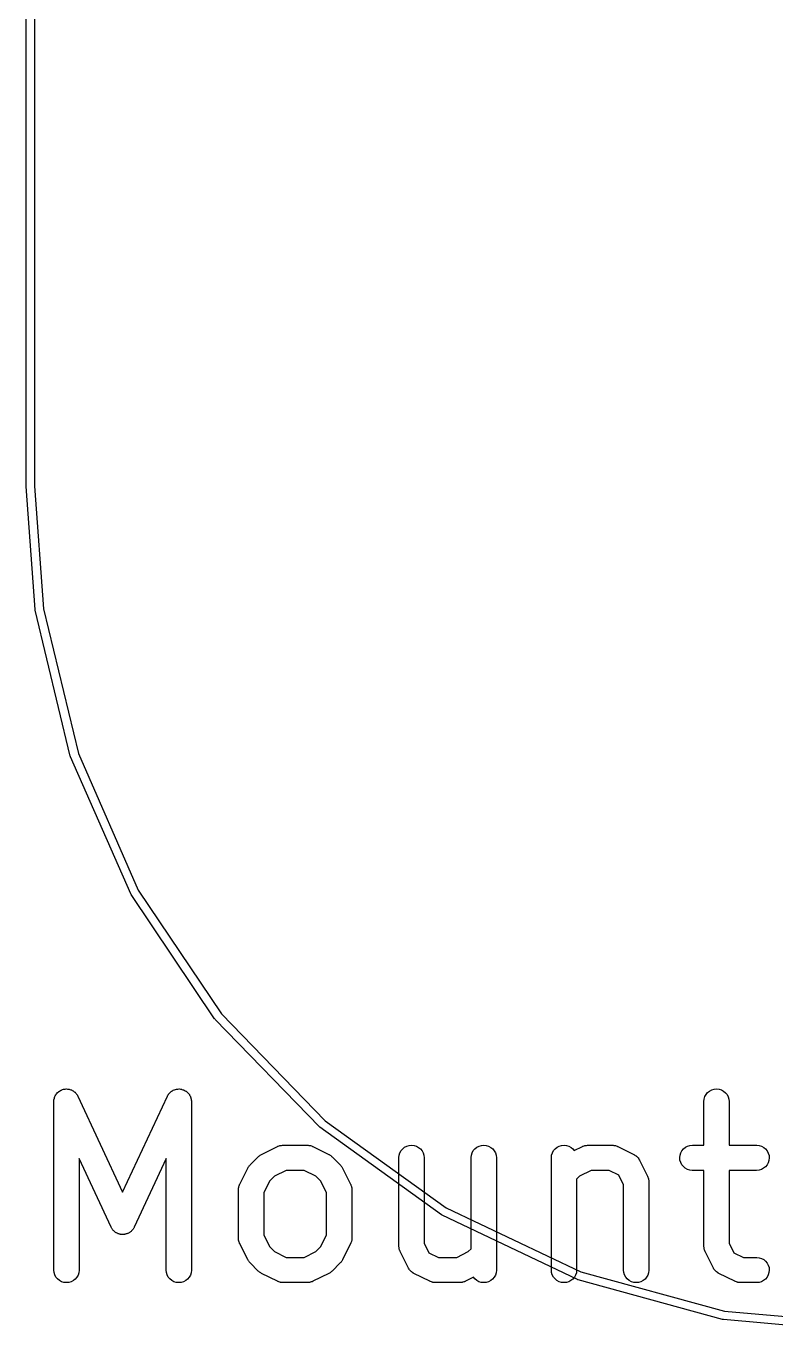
# Model space of a CAD drawing. Extents: x 39.2 to 71.6, y -130.1 to -60.
# Drawn here: x 39.98 to 44.42, y -130.03 to -122.27 of the extents above; entities that cross this region are included whole.
import ezdxf

# ---------------------------------------------------------------- set-up
doc = ezdxf.new("R2010")
doc.units = 0
doc.layers.add('BLACK', color=7, linetype='CONTINUOUS')

msp = doc.modelspace()

# ---------------------------------------------------------------- linework, layer by layer
at = {"layer": 'BLACK', "linetype": 'CONTINUOUS'}
for p, q in [((39.975, -125.001), (39.975, -64.9988)), ((40.025, -65.0011), (40.025, -124.999)), ((39.9751, -125.002), (39.975, -125.001)), ((40.0287, -125.732), (39.9751, -125.002)), ((40.025, -124.999), (40.0784, -125.727)), ((40.0784, -125.727), (40.2849, -126.587)), ((40.0288, -125.733), (40.0287, -125.732)), ((40.0293, -125.736), (40.0288, -125.733)), ((40.0288, -125.733), (40.0288, -125.733)), ((40.2368, -126.601), (40.0293, -125.736)), ((40.2371, -126.601), (40.2368, -126.601)), ((40.2373, -126.602), (40.2371, -126.601)), ((40.2383, -126.605), (40.2373, -126.602)), ((40.5956, -127.419), (40.2383, -126.605)), ((40.2849, -126.587), (40.6405, -127.397)), ((40.596, -127.42), (40.5956, -127.419)), ((40.5963, -127.42), (40.596, -127.42)), ((40.5977, -127.423), (40.5963, -127.42)), ((41.0935, -128.161), (40.5977, -127.423)), ((40.6405, -127.397), (41.1338, -128.131)), ((41.1338, -128.131), (41.7493, -128.766)), ((41.094, -128.161), (41.0935, -128.161)), ((41.0944, -128.162), (41.094, -128.161)), ((41.0963, -128.164), (41.0944, -128.162)), ((41.7149, -128.802), (41.0963, -128.164)), ((40.1618, -128.599), (40.1662, -128.595)), ((40.1662, -128.595), (40.1704, -128.592)), ((40.1704, -128.592), (40.1719, -128.591)), ((40.1719, -128.591), (40.1732, -128.59)), ((40.1732, -128.59), (40.1782, -128.587)), ((40.1782, -128.587), (40.183, -128.584)), ((40.183, -128.584), (40.1847, -128.584)), ((40.1847, -128.584), (40.1862, -128.583)), ((40.1862, -128.583), (40.1916, -128.581)), ((40.1916, -128.581), (40.1969, -128.579)), ((40.1969, -128.579), (40.1986, -128.579)), ((40.1986, -128.579), (40.2002, -128.579)), ((40.2002, -128.579), (40.2058, -128.578)), ((40.2058, -128.578), (40.2114, -128.577)), ((40.2114, -128.577), (40.2131, -128.578)), ((40.2131, -128.578), (40.2148, -128.577)), ((40.2148, -128.577), (40.2204, -128.578)), ((40.2204, -128.578), (40.226, -128.578)), ((40.226, -128.578), (40.2277, -128.579)), ((40.2277, -128.579), (40.2294, -128.579)), ((40.2294, -128.579), (40.2347, -128.581)), ((40.2347, -128.581), (40.2402, -128.582)), ((40.2402, -128.582), (40.2417, -128.583)), ((40.2417, -128.583), (40.2433, -128.583)), ((40.2433, -128.583), (40.2483, -128.586)), ((40.2483, -128.586), (40.2533, -128.588)), ((40.2533, -128.588), (40.2547, -128.589)), ((40.2547, -128.589), (40.2562, -128.59)), ((40.2562, -128.59), (40.2606, -128.594)), ((40.2606, -128.594), (40.265, -128.597)), ((40.265, -128.597), (40.2662, -128.598)), ((40.2662, -128.598), (40.2675, -128.6)), ((40.8285, -128.599), (40.8298, -128.598)), ((40.8298, -128.598), (40.831, -128.596)), ((40.831, -128.596), (40.8355, -128.593)), ((40.8355, -128.593), (40.8399, -128.59)), ((40.8399, -128.59), (40.8414, -128.589)), ((40.8414, -128.589), (40.8428, -128.588)), ((40.8428, -128.588), (40.8479, -128.585)), ((40.8479, -128.585), (40.8529, -128.583)), ((40.8529, -128.583), (40.8545, -128.582)), ((40.8545, -128.582), (40.8561, -128.582)), ((40.8561, -128.582), (40.8615, -128.58)), ((40.8615, -128.58), (40.8669, -128.579)), ((40.8669, -128.579), (40.8686, -128.579)), ((40.8686, -128.579), (40.8703, -128.578)), ((40.8703, -128.578), (40.8759, -128.578)), ((40.8759, -128.578), (40.8815, -128.577)), ((40.8815, -128.577), (40.8832, -128.578)), ((40.8832, -128.578), (40.8849, -128.577)), ((40.8849, -128.577), (40.8905, -128.578)), ((40.8905, -128.578), (40.896, -128.579)), ((40.896, -128.579), (40.8977, -128.579)), ((40.8977, -128.579), (40.8994, -128.58)), ((40.8994, -128.58), (40.9047, -128.582)), ((40.9047, -128.582), (40.91, -128.583)), ((40.91, -128.583), (40.9115, -128.584)), ((40.9115, -128.584), (40.9131, -128.585)), ((40.9131, -128.585), (40.918, -128.588)), ((40.918, -128.588), (40.9229, -128.59)), ((40.9229, -128.59), (40.9242, -128.591)), ((40.9242, -128.591), (40.9257, -128.592)), ((40.9257, -128.592), (40.9298, -128.596)), ((40.9298, -128.596), (40.9342, -128.6)), ((44.019, -128.599), (44.0304, -128.59)), ((44.0304, -128.59), (44.0433, -128.583)), ((44.0433, -128.583), (44.0574, -128.579)), ((44.0574, -128.579), (44.072, -128.577)), ((44.072, -128.577), (44.0865, -128.579)), ((44.0865, -128.579), (44.1005, -128.583)), ((44.1005, -128.583), (44.1134, -128.59)), ((44.1134, -128.59), (44.1246, -128.6)), ((40.1393, -128.651), (40.1399, -128.646)), ((40.1393, -128.652), (40.1393, -128.651)), ((40.1393, -129.652), (40.1393, -128.652)), ((40.1399, -128.646), (40.1403, -128.64)), ((40.1403, -128.64), (40.1407, -128.638)), ((40.1407, -128.638), (40.1409, -128.637)), ((40.1409, -128.637), (40.1426, -128.631)), ((40.1426, -128.631), (40.1441, -128.626)), ((40.1441, -128.626), (40.1448, -128.624)), ((40.1448, -128.624), (40.1454, -128.623)), ((40.1454, -128.623), (40.1481, -128.618)), ((40.1481, -128.618), (40.1505, -128.613)), ((40.1505, -128.613), (40.1516, -128.612)), ((40.1516, -128.612), (40.1524, -128.61)), ((40.1524, -128.61), (40.156, -128.606)), ((40.156, -128.606), (40.1594, -128.601)), ((40.1594, -128.601), (40.1607, -128.6)), ((40.1607, -128.6), (40.1618, -128.599)), ((40.2675, -128.6), (40.271, -128.604)), ((40.271, -128.604), (40.2748, -128.608)), ((40.2748, -128.608), (40.2757, -128.61)), ((40.2757, -128.61), (40.2768, -128.611)), ((40.2768, -128.611), (40.2794, -128.616)), ((40.2794, -128.616), (40.2822, -128.621)), ((40.2822, -128.621), (40.5476, -129.189)), ((40.5476, -129.189), (40.813, -128.621)), ((40.813, -128.621), (40.8134, -128.62)), ((40.8134, -128.62), (40.8164, -128.615)), ((40.8164, -128.615), (40.8191, -128.61)), ((40.8191, -128.61), (40.8202, -128.609)), ((40.8202, -128.609), (40.8211, -128.607)), ((40.8211, -128.607), (40.8249, -128.603)), ((40.8249, -128.603), (40.8285, -128.599)), ((40.9342, -128.6), (40.9353, -128.601)), ((40.9353, -128.601), (40.9365, -128.602)), ((40.9365, -128.602), (40.9399, -128.607)), ((40.9399, -128.607), (40.9434, -128.611)), ((40.9434, -128.611), (40.9442, -128.612)), ((40.9442, -128.612), (40.9453, -128.614)), ((40.9453, -128.614), (40.9477, -128.619)), ((40.9477, -128.619), (40.9503, -128.624)), ((40.9503, -128.624), (40.9508, -128.625)), ((40.9508, -128.625), (40.9515, -128.627)), ((40.9515, -128.627), (40.9529, -128.632)), ((40.9529, -128.632), (40.9545, -128.638)), ((40.9545, -128.638), (40.9547, -128.64)), ((40.9547, -128.64), (40.9551, -128.641)), ((40.9551, -128.641), (40.9554, -128.647)), ((40.9554, -128.647), (40.956, -128.652)), ((40.956, -128.652), (40.956, -129.652)), ((43.9964, -128.651), (43.9981, -128.637)), ((43.9964, -128.652), (43.9964, -128.651)), ((43.9964, -128.911), (43.9964, -128.652)), ((43.9981, -128.637), (44.0025, -128.623)), ((44.0025, -128.623), (44.0095, -128.61)), ((44.0095, -128.61), (44.019, -128.599)), ((44.1246, -128.6), (44.1339, -128.611)), ((44.1339, -128.611), (44.1408, -128.624)), ((44.1408, -128.624), (44.145, -128.638)), ((44.145, -128.638), (44.1464, -128.652)), ((44.1464, -128.652), (44.1464, -128.911)), ((41.7155, -128.803), (41.7149, -128.802)), ((41.7161, -128.803), (41.7155, -128.803)), ((41.7183, -128.805), (41.7161, -128.803)), ((42.4402, -129.324), (41.7183, -128.805)), ((41.7493, -128.766), (42.4676, -129.282)), ((41.3041, -129.028), (41.3517, -128.98)), ((41.3517, -128.98), (41.3525, -128.98)), ((41.3525, -128.98), (41.3558, -128.977)), ((41.3558, -128.977), (41.3588, -128.974)), ((41.3588, -128.974), (41.3615, -128.972)), ((41.3615, -128.972), (41.3639, -128.97)), ((41.3639, -128.97), (41.3677, -128.968)), ((41.3677, -128.968), (41.3712, -128.966)), ((41.3712, -128.966), (41.4665, -128.919)), ((41.4665, -128.919), (41.4674, -128.918)), ((41.4674, -128.918), (41.4695, -128.917)), ((41.4695, -128.917), (41.4714, -128.916)), ((41.4714, -128.916), (41.4763, -128.915)), ((41.4763, -128.915), (41.4811, -128.913)), ((41.4811, -128.913), (41.4833, -128.913)), ((41.4833, -128.913), (41.4854, -128.912)), ((41.4854, -128.912), (41.4905, -128.912)), ((41.4905, -128.912), (41.4956, -128.911)), ((41.4956, -128.911), (41.4978, -128.911)), ((41.4978, -128.911), (41.5, -128.911)), ((41.5, -128.911), (41.6429, -128.911)), ((41.6429, -128.911), (41.6439, -128.911)), ((41.6439, -128.911), (41.6461, -128.911)), ((41.6461, -128.911), (41.6483, -128.911)), ((41.6483, -128.911), (41.6534, -128.912)), ((41.6534, -128.912), (41.6584, -128.912)), ((41.6584, -128.912), (41.6605, -128.913)), ((41.6605, -128.913), (41.6627, -128.913)), ((41.6627, -128.913), (41.6675, -128.915)), ((41.6675, -128.915), (41.6724, -128.917)), ((41.6724, -128.917), (41.6743, -128.918)), ((41.6743, -128.918), (41.6764, -128.919)), ((41.6764, -128.919), (41.7716, -128.966)), ((41.7716, -128.966), (41.7726, -128.967)), ((41.7726, -128.967), (41.7761, -128.969)), ((41.7761, -128.969), (41.7798, -128.971)), ((41.7798, -128.971), (41.7822, -128.973)), ((41.7822, -128.973), (41.7848, -128.975)), ((41.7848, -128.975), (41.7879, -128.978)), ((41.7879, -128.978), (41.7911, -128.98)), ((41.7911, -128.98), (41.8387, -129.028)), ((42.1869, -128.985), (42.1885, -128.97)), ((42.1869, -128.986), (42.1869, -128.985)), ((42.1869, -129.51), (42.1869, -128.986)), ((42.1885, -128.97), (42.193, -128.956)), ((42.193, -128.956), (42.2, -128.943)), ((42.2, -128.943), (42.2094, -128.932)), ((42.2094, -128.932), (42.2208, -128.923)), ((42.2208, -128.923), (42.2338, -128.916)), ((42.2338, -128.916), (42.2478, -128.912)), ((42.2478, -128.912), (42.2624, -128.911)), ((42.2624, -128.911), (42.277, -128.912)), ((42.277, -128.912), (42.291, -128.917)), ((42.291, -128.917), (42.3038, -128.924)), ((42.3038, -128.924), (42.3151, -128.933)), ((42.3151, -128.933), (42.3244, -128.944)), ((42.3244, -128.944), (42.3312, -128.957)), ((42.3312, -128.957), (42.3355, -128.971)), ((42.3355, -128.971), (42.3369, -128.986)), ((42.3369, -128.986), (42.3369, -129.492)), ((42.6155, -128.985), (42.6171, -128.97)), ((42.6155, -128.986), (42.6155, -128.985)), ((42.6155, -129.526), (42.6155, -128.986)), ((42.6171, -128.97), (42.6215, -128.956)), ((42.6215, -128.956), (42.6286, -128.943)), ((42.6286, -128.943), (42.638, -128.932)), ((42.638, -128.932), (42.6494, -128.923)), ((42.6494, -128.923), (42.6624, -128.916)), ((42.6624, -128.916), (42.6764, -128.912)), ((42.6764, -128.912), (42.691, -128.911)), ((42.691, -128.911), (42.7056, -128.912)), ((42.7056, -128.912), (42.7195, -128.917)), ((42.7195, -128.917), (42.7324, -128.924)), ((42.7324, -128.924), (42.7437, -128.933)), ((42.7437, -128.933), (42.7529, -128.944)), ((42.7529, -128.944), (42.7598, -128.957)), ((42.7598, -128.957), (42.764, -128.971)), ((42.764, -128.971), (42.7655, -128.986)), ((42.7655, -128.986), (42.7655, -129.652)), ((43.0917, -128.985), (43.0933, -128.97)), ((43.0917, -128.986), (43.0917, -128.985)), ((43.0917, -129.652), (43.0917, -128.986)), ((43.0933, -128.97), (43.0977, -128.956)), ((43.0977, -128.956), (43.1048, -128.943)), ((43.1048, -128.943), (43.1142, -128.932)), ((43.1142, -128.932), (43.1256, -128.923)), ((43.1256, -128.923), (43.1386, -128.916)), ((43.1386, -128.916), (43.1526, -128.912)), ((43.1526, -128.912), (43.1672, -128.911)), ((43.1672, -128.911), (43.1817, -128.912)), ((43.1817, -128.912), (43.1957, -128.917)), ((43.1957, -128.917), (43.2086, -128.924)), ((43.2086, -128.924), (43.2199, -128.933)), ((43.2199, -128.933), (43.2279, -128.943)), ((43.2279, -128.943), (43.276, -128.919)), ((43.276, -128.919), (43.2769, -128.918)), ((43.2769, -128.918), (43.279, -128.917)), ((43.279, -128.917), (43.2809, -128.916)), ((43.2809, -128.916), (43.2859, -128.915)), ((43.2859, -128.915), (43.2907, -128.913)), ((43.2907, -128.913), (43.2928, -128.913)), ((43.2928, -128.913), (43.295, -128.912)), ((43.295, -128.912), (43.3001, -128.912)), ((43.3001, -128.912), (43.3051, -128.911)), ((43.3051, -128.911), (43.3073, -128.911)), ((43.3073, -128.911), (43.3095, -128.911)), ((43.3095, -128.911), (43.4524, -128.911)), ((43.4524, -128.911), (43.4534, -128.911)), ((43.4534, -128.911), (43.4556, -128.911)), ((43.4556, -128.911), (43.4578, -128.911)), ((43.4578, -128.911), (43.4629, -128.912)), ((43.4629, -128.912), (43.468, -128.912)), ((43.468, -128.912), (43.4701, -128.913)), ((43.4701, -128.913), (43.4723, -128.913)), ((43.4723, -128.913), (43.477, -128.915)), ((43.477, -128.915), (43.4819, -128.917)), ((43.4819, -128.917), (43.4839, -128.918)), ((43.4839, -128.918), (43.4859, -128.919)), ((43.4859, -128.919), (43.5812, -128.966)), ((43.5812, -128.966), (43.5821, -128.967)), ((43.5821, -128.967), (43.5835, -128.968)), ((43.5835, -128.968), (43.5849, -128.968)), ((43.5849, -128.968), (43.5896, -128.972)), ((43.5896, -128.972), (43.5944, -128.975)), ((43.5944, -128.975), (43.5955, -128.976)), ((43.5955, -128.976), (43.5969, -128.977)), ((43.5969, -128.977), (43.6008, -128.981)), ((43.6008, -128.981), (43.6049, -128.985)), ((43.6049, -128.985), (43.6058, -128.986)), ((43.6058, -128.986), (43.6069, -128.987)), ((43.8536, -128.985), (43.8551, -128.971)), ((43.8549, -129), (43.8536, -128.985)), ((43.8551, -128.971), (43.8594, -128.957)), ((43.8594, -128.957), (43.8664, -128.944)), ((43.8664, -128.944), (43.8757, -128.932)), ((43.8757, -128.932), (43.8871, -128.923)), ((43.8871, -128.923), (43.9, -128.916)), ((43.9, -128.916), (43.914, -128.912)), ((43.914, -128.912), (43.9286, -128.911)), ((43.9286, -128.911), (43.9964, -128.911)), ((44.1464, -128.911), (44.3095, -128.911)), ((44.3095, -128.911), (44.3106, -128.911)), ((44.3106, -128.911), (44.3251, -128.912)), ((44.3251, -128.912), (44.3391, -128.917)), ((44.3391, -128.917), (44.3519, -128.924)), ((44.3519, -128.924), (44.3631, -128.933)), ((44.3631, -128.933), (44.3723, -128.945)), ((44.3723, -128.945), (44.3791, -128.958)), ((44.3791, -128.958), (44.3832, -128.972)), ((44.3845, -128.986), (44.383, -129.001)), ((44.3832, -128.972), (44.3845, -128.986)), ((40.4797, -129.398), (40.2893, -128.99)), ((40.2893, -128.99), (40.2893, -129.652)), ((40.806, -128.99), (40.6156, -129.398)), ((40.806, -129.652), (40.806, -128.99)), ((41.2424, -129.143), (41.2901, -129.047)), ((41.2901, -129.047), (41.2905, -129.046)), ((41.2905, -129.046), (41.2928, -129.043)), ((41.2928, -129.043), (41.2948, -129.039)), ((41.2948, -129.039), (41.2968, -129.037)), ((41.2968, -129.037), (41.2985, -129.034)), ((41.2985, -129.034), (41.3014, -129.031)), ((41.3014, -129.031), (41.3041, -129.028)), ((41.5177, -129.061), (41.4492, -129.095)), ((41.6252, -129.061), (41.5177, -129.061)), ((41.6937, -129.095), (41.6252, -129.061)), ((41.8387, -129.028), (41.8395, -129.029)), ((41.8395, -129.029), (41.8421, -129.032)), ((41.8421, -129.032), (41.845, -129.035)), ((41.845, -129.035), (41.8467, -129.038)), ((41.8467, -129.038), (41.8486, -129.04)), ((41.8486, -129.04), (41.8506, -129.044)), ((41.8506, -129.044), (41.8528, -129.047)), ((41.8528, -129.047), (41.9004, -129.143)), ((43.3272, -129.061), (43.2587, -129.095)), ((43.4347, -129.061), (43.3272, -129.061)), ((43.4917, -129.089), (43.4347, -129.061)), ((43.6069, -128.987), (43.6099, -128.992)), ((43.6099, -128.992), (43.6132, -128.997)), ((43.6132, -128.997), (43.6138, -128.998)), ((43.6138, -128.998), (43.6147, -129)), ((43.6147, -129), (43.6623, -129.095)), ((43.859, -129.014), (43.8549, -129)), ((43.8658, -129.027), (43.859, -129.014)), ((43.875, -129.038), (43.8658, -129.027)), ((43.8862, -129.048), (43.875, -129.038)), ((43.899, -129.055), (43.8862, -129.048)), ((43.913, -129.059), (43.899, -129.055)), ((43.9275, -129.061), (43.913, -129.059)), ((43.9286, -129.061), (43.9275, -129.061)), ((43.9964, -129.061), (43.9286, -129.061)), ((43.9964, -129.51), (43.9964, -129.061)), ((44.3095, -129.061), (44.1464, -129.061)), ((44.1464, -129.061), (44.1464, -129.492)), ((44.3241, -129.059), (44.3095, -129.061)), ((44.3381, -129.055), (44.3241, -129.059)), ((44.351, -129.048), (44.3381, -129.055)), ((44.3624, -129.039), (44.351, -129.048)), ((44.3717, -129.028), (44.3624, -129.039)), ((44.3787, -129.015), (44.3717, -129.028)), ((44.383, -129.001), (44.3787, -129.015)), ((41.4188, -129.125), (41.3845, -129.194)), ((41.4492, -129.095), (41.4188, -129.125)), ((41.7241, -129.125), (41.6937, -129.095)), ((41.7583, -129.194), (41.7241, -129.125)), ((43.2587, -129.095), (43.2417, -129.112)), ((43.2417, -129.112), (43.2417, -129.652)), ((43.5202, -129.146), (43.4917, -129.089)), ((43.6623, -129.095), (43.6628, -129.096)), ((43.6628, -129.096), (43.6635, -129.098)), ((43.6635, -129.098), (43.6646, -129.1)), ((43.6646, -129.1), (43.6661, -129.105)), ((43.6661, -129.105), (43.6678, -129.11)), ((43.6678, -129.11), (43.6682, -129.112)), ((43.6682, -129.112), (43.6688, -129.114)), ((43.6688, -129.114), (43.6693, -129.119)), ((43.6693, -129.119), (43.6701, -129.124)), ((43.6701, -129.124), (43.67, -129.126)), ((43.67, -129.126), (43.6702, -129.129)), ((43.6702, -129.129), (43.6702, -129.652)), ((41.2345, -129.175), (41.2348, -129.173)), ((41.2345, -129.176), (41.2345, -129.175)), ((41.2345, -129.462), (41.2345, -129.176)), ((41.2347, -129.171), (41.2356, -129.166)), ((41.2348, -129.173), (41.2347, -129.171)), ((41.2356, -129.166), (41.2362, -129.161)), ((41.2362, -129.161), (41.2368, -129.158)), ((41.2368, -129.158), (41.2372, -129.156)), ((41.2372, -129.156), (41.239, -129.152)), ((41.239, -129.152), (41.2406, -129.147)), ((41.2406, -129.147), (41.2417, -129.145)), ((41.2417, -129.145), (41.2424, -129.143)), ((41.3845, -129.194), (41.3845, -129.444)), ((41.7583, -129.444), (41.7583, -129.194)), ((41.9004, -129.143), (41.9009, -129.144)), ((41.9009, -129.144), (41.9016, -129.146)), ((41.9016, -129.146), (41.9027, -129.148)), ((41.9027, -129.148), (41.9042, -129.153)), ((41.9042, -129.153), (41.9059, -129.157)), ((41.9059, -129.157), (41.9063, -129.16)), ((41.9063, -129.16), (41.9069, -129.162)), ((41.9069, -129.162), (41.9074, -129.167)), ((41.9074, -129.167), (41.9082, -129.172)), ((41.9082, -129.172), (41.9081, -129.174)), ((41.9081, -129.174), (41.9083, -129.176)), ((41.9083, -129.176), (41.9083, -129.462)), ((43.5202, -129.652), (43.5202, -129.146)), ((42.4676, -129.282), (43.2659, -129.663)), ((42.4409, -129.324), (42.4402, -129.324)), ((42.4415, -129.325), (42.4409, -129.324)), ((42.444, -129.326), (42.4415, -129.325)), ((43.2464, -129.709), (42.444, -129.326)), ((40.4816, -129.402), (40.4797, -129.398)), ((40.4833, -129.405), (40.4816, -129.402)), ((40.4854, -129.408), (40.4833, -129.405)), ((40.4871, -129.411), (40.4854, -129.408)), ((40.4897, -129.414), (40.4871, -129.411)), ((40.492, -129.417), (40.4897, -129.414)), ((40.4946, -129.419), (40.492, -129.417)), ((40.4969, -129.422), (40.4946, -129.419)), ((40.5, -129.424), (40.4969, -129.422)), ((40.5029, -129.427), (40.5, -129.424)), ((40.5058, -129.429), (40.5029, -129.427)), ((40.5086, -129.431), (40.5058, -129.429)), ((40.5121, -129.432), (40.5086, -129.431)), ((40.5154, -129.434), (40.5121, -129.432)), ((40.5187, -129.436), (40.5154, -129.434)), ((40.5217, -129.437), (40.5187, -129.436)), ((40.5255, -129.438), (40.5217, -129.437)), ((40.5292, -129.439), (40.5255, -129.438)), ((40.5326, -129.44), (40.5292, -129.439)), ((40.5359, -129.441), (40.5326, -129.44)), ((40.5398, -129.441), (40.5359, -129.441)), ((40.5437, -129.442), (40.5398, -129.441)), ((40.5471, -129.441), (40.5437, -129.442)), ((40.5505, -129.442), (40.5471, -129.441)), ((40.5544, -129.441), (40.5505, -129.442)), ((40.5583, -129.441), (40.5544, -129.441)), ((40.5616, -129.44), (40.5583, -129.441)), ((40.565, -129.44), (40.5616, -129.44)), ((40.5687, -129.438), (40.565, -129.44)), ((40.5725, -129.437), (40.5687, -129.438)), ((40.5756, -129.436), (40.5725, -129.437)), ((40.5789, -129.435), (40.5756, -129.436)), ((40.5822, -129.433), (40.5789, -129.435)), ((40.5858, -129.431), (40.5822, -129.433)), ((40.5886, -129.429), (40.5858, -129.431)), ((40.5915, -129.427), (40.5886, -129.429)), ((40.5944, -129.425), (40.5915, -129.427)), ((40.5976, -129.423), (40.5944, -129.425)), ((40.5999, -129.42), (40.5976, -129.423)), ((40.6025, -129.418), (40.5999, -129.42)), ((40.6049, -129.415), (40.6025, -129.418)), ((40.6075, -129.412), (40.6049, -129.415)), ((40.6093, -129.409), (40.6075, -129.412)), ((40.6114, -129.406), (40.6093, -129.409)), ((40.6131, -129.403), (40.6114, -129.406)), ((40.6151, -129.399), (40.6131, -129.403)), ((40.6156, -129.398), (40.6151, -129.399)), ((41.3845, -129.444), (41.4188, -129.513)), ((41.7241, -129.513), (41.7583, -129.444)), ((41.2347, -129.464), (41.2345, -129.462)), ((41.2347, -129.466), (41.2347, -129.464)), ((41.2355, -129.471), (41.2347, -129.466)), ((41.236, -129.476), (41.2355, -129.471)), ((41.2366, -129.479), (41.236, -129.476)), ((41.2369, -129.481), (41.2366, -129.479)), ((41.2387, -129.486), (41.2369, -129.481)), ((41.2402, -129.49), (41.2387, -129.486)), ((41.2412, -129.492), (41.2402, -129.49)), ((41.242, -129.495), (41.2412, -129.492)), ((41.2424, -129.495), (41.242, -129.495)), ((41.2901, -129.591), (41.2424, -129.495)), ((41.4188, -129.513), (41.4492, -129.543)), ((41.6937, -129.543), (41.7241, -129.513)), ((41.9004, -129.495), (41.8528, -129.591)), ((41.9012, -129.493), (41.9004, -129.495)), ((41.9023, -129.491), (41.9012, -129.493)), ((41.9038, -129.487), (41.9023, -129.491)), ((41.9057, -129.482), (41.9038, -129.487)), ((41.906, -129.48), (41.9057, -129.482)), ((41.9067, -129.477), (41.906, -129.48)), ((41.9073, -129.472), (41.9067, -129.477)), ((41.9081, -129.467), (41.9073, -129.472)), ((41.9083, -129.463), (41.9081, -129.465)), ((41.9081, -129.465), (41.9081, -129.467)), ((41.9083, -129.462), (41.9083, -129.463)), ((42.1871, -129.512), (42.1869, -129.51)), ((42.187, -129.514), (42.1871, -129.512)), ((42.1878, -129.519), (42.187, -129.514)), ((42.1883, -129.524), (42.1878, -129.519)), ((42.189, -129.526), (42.1883, -129.524)), ((42.1893, -129.528), (42.189, -129.526)), ((42.1911, -129.533), (42.1893, -129.528)), ((42.3369, -129.492), (42.3654, -129.549)), ((42.5984, -129.543), (42.6155, -129.526)), ((43.9966, -129.512), (43.9964, -129.51)), ((43.9966, -129.514), (43.9966, -129.512)), ((43.9974, -129.519), (43.9966, -129.514)), ((43.9979, -129.524), (43.9974, -129.519)), ((43.9985, -129.526), (43.9979, -129.524)), ((43.9988, -129.528), (43.9985, -129.526)), ((44.0006, -129.533), (43.9988, -129.528)), ((44.1464, -129.492), (44.1749, -129.549)), ((41.2923, -129.594), (41.2901, -129.591)), ((41.2942, -129.598), (41.2923, -129.594)), ((41.2962, -129.6), (41.2942, -129.598)), ((41.2979, -129.603), (41.2962, -129.6)), ((41.3007, -129.606), (41.2979, -129.603)), ((41.3034, -129.609), (41.3007, -129.606)), ((41.4492, -129.543), (41.5177, -129.577)), ((41.5177, -129.577), (41.6252, -129.577)), ((41.6252, -129.577), (41.6937, -129.543)), ((41.8444, -129.604), (41.8414, -129.607)), ((41.8461, -129.601), (41.8444, -129.604)), ((41.848, -129.599), (41.8461, -129.601)), ((41.85, -129.595), (41.848, -129.599)), ((41.8523, -129.592), (41.85, -129.595)), ((41.8528, -129.591), (41.8523, -129.592)), ((42.1926, -129.538), (42.1911, -129.533)), ((42.1936, -129.54), (42.1926, -129.538)), ((42.1944, -129.542), (42.1936, -129.54)), ((42.1948, -129.543), (42.1944, -129.542)), ((42.2424, -129.638), (42.1948, -129.543)), ((42.3654, -129.549), (42.4225, -129.577)), ((42.4225, -129.577), (42.5299, -129.577)), ((42.5299, -129.577), (42.5984, -129.543)), ((44.0021, -129.538), (44.0006, -129.533)), ((44.0031, -129.54), (44.0021, -129.538)), ((44.0039, -129.542), (44.0031, -129.54)), ((44.0043, -129.543), (44.0039, -129.542)), ((44.052, -129.638), (44.0043, -129.543)), ((44.1749, -129.549), (44.232, -129.577)), ((44.232, -129.577), (44.3095, -129.577)), ((44.3095, -129.577), (44.3106, -129.577)), ((44.3106, -129.577), (44.3251, -129.579)), ((44.3251, -129.579), (44.3391, -129.583)), ((44.3391, -129.583), (44.3519, -129.59)), ((44.3519, -129.59), (44.3631, -129.6)), ((44.3631, -129.6), (44.3723, -129.611)), ((40.1407, -129.667), (40.1393, -129.652)), ((40.1449, -129.681), (40.1407, -129.667)), ((40.1518, -129.694), (40.1449, -129.681)), ((40.2832, -129.682), (40.2762, -129.695)), ((40.2876, -129.668), (40.2832, -129.682)), ((40.2893, -129.653), (40.2876, -129.668)), ((40.2893, -129.652), (40.2893, -129.653)), ((40.8074, -129.667), (40.806, -129.652)), ((40.8116, -129.681), (40.8074, -129.667)), ((40.8185, -129.694), (40.8116, -129.681)), ((40.9499, -129.682), (40.9428, -129.695)), ((40.9543, -129.668), (40.9499, -129.682)), ((40.9559, -129.653), (40.9543, -129.668)), ((40.956, -129.652), (40.9559, -129.653)), ((41.3041, -129.61), (41.3034, -129.609)), ((41.3517, -129.658), (41.3041, -129.61)), ((41.355, -129.66), (41.3517, -129.658)), ((41.358, -129.663), (41.355, -129.66)), ((41.3606, -129.665), (41.358, -129.663)), ((41.363, -129.667), (41.3606, -129.665)), ((41.3667, -129.669), (41.363, -129.667)), ((41.3703, -129.671), (41.3667, -129.669)), ((41.3712, -129.672), (41.3703, -129.671)), ((41.4665, -129.719), (41.3712, -129.672)), ((41.7716, -129.672), (41.6764, -129.719)), ((41.7752, -129.67), (41.7716, -129.672)), ((41.7789, -129.668), (41.7752, -129.67)), ((41.7814, -129.666), (41.7789, -129.668)), ((41.784, -129.664), (41.7814, -129.666)), ((41.7871, -129.661), (41.784, -129.664)), ((41.7904, -129.659), (41.7871, -129.661)), ((41.7911, -129.658), (41.7904, -129.659)), ((41.8387, -129.61), (41.7911, -129.658)), ((41.8414, -129.607), (41.8387, -129.61)), ((42.2433, -129.64), (42.2424, -129.638)), ((42.2439, -129.641), (42.2433, -129.64)), ((42.2472, -129.646), (42.2439, -129.641)), ((42.2502, -129.651), (42.2472, -129.646)), ((42.2513, -129.652), (42.2502, -129.651)), ((42.2523, -129.653), (42.2513, -129.652)), ((42.2564, -129.657), (42.2523, -129.653)), ((42.2603, -129.661), (42.2564, -129.657)), ((42.2616, -129.662), (42.2603, -129.661)), ((42.2628, -129.663), (42.2616, -129.662)), ((42.2676, -129.667), (42.2628, -129.663)), ((42.2722, -129.67), (42.2676, -129.667)), ((42.2737, -129.67), (42.2722, -129.67)), ((42.275, -129.671), (42.2737, -129.67)), ((42.276, -129.672), (42.275, -129.671)), ((42.3712, -129.719), (42.276, -129.672)), ((42.7594, -129.682), (42.7524, -129.695)), ((42.7638, -129.668), (42.7594, -129.682)), ((42.7655, -129.653), (42.7638, -129.668)), ((42.7655, -129.652), (42.7655, -129.653)), ((43.0931, -129.667), (43.0917, -129.652)), ((43.0973, -129.681), (43.0931, -129.667)), ((43.1042, -129.694), (43.0973, -129.681)), ((43.2356, -129.682), (43.2285, -129.695)), ((43.24, -129.668), (43.2356, -129.682)), ((43.2417, -129.653), (43.24, -129.668)), ((43.2417, -129.652), (43.2417, -129.653)), ((43.2659, -129.663), (44.119, -129.896)), ((43.5217, -129.667), (43.5202, -129.652)), ((43.5259, -129.681), (43.5217, -129.667)), ((43.5328, -129.694), (43.5259, -129.681)), ((43.6642, -129.682), (43.6571, -129.695)), ((43.6686, -129.668), (43.6642, -129.682)), ((43.6702, -129.653), (43.6686, -129.668)), ((43.6702, -129.652), (43.6702, -129.653)), ((44.0528, -129.64), (44.052, -129.638)), ((44.0535, -129.641), (44.0528, -129.64)), ((44.0567, -129.646), (44.0535, -129.641)), ((44.0598, -129.651), (44.0567, -129.646)), ((44.0609, -129.652), (44.0598, -129.651)), ((44.0618, -129.653), (44.0609, -129.652)), ((44.0659, -129.657), (44.0618, -129.653)), ((44.0698, -129.661), (44.0659, -129.657)), ((44.0711, -129.662), (44.0698, -129.661)), ((44.0723, -129.663), (44.0711, -129.662)), ((44.0771, -129.667), (44.0723, -129.663)), ((44.0817, -129.67), (44.0771, -129.667)), ((44.0832, -129.67), (44.0817, -129.67)), ((44.0846, -129.671), (44.0832, -129.67)), ((44.0855, -129.672), (44.0846, -129.671)), ((44.1807, -129.719), (44.0855, -129.672)), ((44.3787, -129.681), (44.3717, -129.694)), ((44.3723, -129.611), (44.3791, -129.624)), ((44.383, -129.667), (44.3787, -129.681)), ((44.3791, -129.624), (44.3832, -129.638)), ((44.3845, -129.653), (44.383, -129.667)), ((44.3832, -129.638), (44.3845, -129.653)), ((40.1611, -129.705), (40.1518, -129.694)), ((40.1723, -129.715), (40.1611, -129.705)), ((40.1852, -129.722), (40.1723, -129.715)), ((40.1992, -129.726), (40.1852, -129.722)), ((40.2138, -129.727), (40.1992, -129.726)), ((40.2283, -129.726), (40.2138, -129.727)), ((40.2424, -129.722), (40.2283, -129.726)), ((40.2554, -129.715), (40.2424, -129.722)), ((40.2668, -129.706), (40.2554, -129.715)), ((40.2762, -129.695), (40.2668, -129.706)), ((40.8277, -129.705), (40.8185, -129.694)), ((40.839, -129.715), (40.8277, -129.705)), ((40.8519, -129.722), (40.839, -129.715)), ((40.8659, -129.726), (40.8519, -129.722)), ((40.8804, -129.727), (40.8659, -129.726)), ((40.895, -129.726), (40.8804, -129.727)), ((40.909, -129.722), (40.895, -129.726)), ((40.922, -129.715), (40.909, -129.722)), ((40.9334, -129.706), (40.922, -129.715)), ((40.9428, -129.695), (40.9334, -129.706)), ((41.4685, -129.72), (41.4665, -129.719)), ((41.4705, -129.721), (41.4685, -129.72)), ((41.4753, -129.723), (41.4705, -129.721)), ((41.4801, -129.725), (41.4753, -129.723)), ((41.4823, -129.725), (41.4801, -129.725)), ((41.4844, -129.726), (41.4823, -129.725)), ((41.4895, -129.726), (41.4844, -129.726)), ((41.4946, -129.727), (41.4895, -129.726)), ((41.4968, -129.727), (41.4946, -129.727)), ((41.499, -129.727), (41.4968, -129.727)), ((41.5, -129.727), (41.499, -129.727)), ((41.6429, -129.727), (41.5, -129.727)), ((41.6451, -129.727), (41.6429, -129.727)), ((41.6473, -129.727), (41.6451, -129.727)), ((41.6523, -129.726), (41.6473, -129.727)), ((41.6574, -129.726), (41.6523, -129.726)), ((41.6595, -129.725), (41.6574, -129.726)), ((41.6617, -129.725), (41.6595, -129.725)), ((41.6665, -129.723), (41.6617, -129.725)), ((41.6714, -129.722), (41.6665, -129.723)), ((41.6734, -129.721), (41.6714, -129.722)), ((41.6755, -129.72), (41.6734, -129.721)), ((41.6764, -129.719), (41.6755, -129.72)), ((42.3733, -129.72), (42.3712, -129.719)), ((42.3752, -129.721), (42.3733, -129.72)), ((42.3801, -129.723), (42.3752, -129.721)), ((42.3849, -129.725), (42.3801, -129.723)), ((42.3871, -129.725), (42.3849, -129.725)), ((42.3892, -129.726), (42.3871, -129.725)), ((42.3943, -129.726), (42.3892, -129.726)), ((42.3993, -129.727), (42.3943, -129.726)), ((42.4015, -129.727), (42.3993, -129.727)), ((42.4037, -129.727), (42.4015, -129.727)), ((42.4048, -129.727), (42.4037, -129.727)), ((42.5476, -129.727), (42.4048, -129.727)), ((42.5498, -129.727), (42.5476, -129.727)), ((42.552, -129.727), (42.5498, -129.727)), ((42.5571, -129.726), (42.552, -129.727)), ((42.5622, -129.726), (42.5571, -129.726)), ((42.5643, -129.725), (42.5622, -129.726)), ((42.5665, -129.725), (42.5643, -129.725)), ((42.5713, -129.723), (42.5665, -129.725)), ((42.5762, -129.722), (42.5713, -129.723)), ((42.5781, -129.721), (42.5762, -129.722)), ((42.5802, -129.72), (42.5781, -129.721)), ((42.5812, -129.719), (42.5802, -129.72)), ((42.6293, -129.695), (42.5812, -129.719)), ((42.6373, -129.705), (42.6293, -129.695)), ((42.6485, -129.715), (42.6373, -129.705)), ((42.6614, -129.722), (42.6485, -129.715)), ((42.6754, -129.726), (42.6614, -129.722)), ((42.69, -129.727), (42.6754, -129.726)), ((42.7045, -129.726), (42.69, -129.727)), ((42.7186, -129.722), (42.7045, -129.726)), ((42.7315, -129.715), (42.7186, -129.722)), ((42.743, -129.706), (42.7315, -129.715)), ((42.7524, -129.695), (42.743, -129.706)), ((43.1134, -129.705), (43.1042, -129.694)), ((43.1247, -129.715), (43.1134, -129.705)), ((43.1376, -129.722), (43.1247, -129.715)), ((43.1516, -129.726), (43.1376, -129.722)), ((43.1661, -129.727), (43.1516, -129.726)), ((43.1807, -129.726), (43.1661, -129.727)), ((43.1948, -129.722), (43.1807, -129.726)), ((43.2077, -129.715), (43.1948, -129.722)), ((43.2191, -129.706), (43.2077, -129.715)), ((43.2285, -129.695), (43.2191, -129.706)), ((43.2471, -129.709), (43.2464, -129.709)), ((43.2478, -129.71), (43.2471, -129.709)), ((43.2505, -129.711), (43.2478, -129.71)), ((44.108, -129.945), (43.2505, -129.711)), ((43.542, -129.705), (43.5328, -129.694)), ((43.5533, -129.715), (43.542, -129.705)), ((43.5662, -129.722), (43.5533, -129.715)), ((43.5802, -129.726), (43.5662, -129.722)), ((43.5947, -129.727), (43.5802, -129.726)), ((43.6093, -129.726), (43.5947, -129.727)), ((43.6233, -129.722), (43.6093, -129.726)), ((43.6363, -129.715), (43.6233, -129.722)), ((43.6477, -129.706), (43.6363, -129.715)), ((43.6571, -129.695), (43.6477, -129.706)), ((44.1828, -129.72), (44.1807, -129.719)), ((44.1847, -129.721), (44.1828, -129.72)), ((44.1896, -129.723), (44.1847, -129.721)), ((44.1944, -129.725), (44.1896, -129.723)), ((44.1966, -129.725), (44.1944, -129.725)), ((44.1987, -129.726), (44.1966, -129.725)), ((44.2038, -129.726), (44.1987, -129.726)), ((44.2088, -129.727), (44.2038, -129.726)), ((44.211, -129.727), (44.2088, -129.727)), ((44.2132, -129.727), (44.211, -129.727)), ((44.2143, -129.727), (44.2132, -129.727)), ((44.3095, -129.727), (44.2143, -129.727)), ((44.3241, -129.726), (44.3095, -129.727)), ((44.3381, -129.722), (44.3241, -129.726)), ((44.351, -129.715), (44.3381, -129.722)), ((44.3624, -129.706), (44.351, -129.715)), ((44.3717, -129.694), (44.3624, -129.706)), ((44.119, -129.896), (45.0011, -129.975)), ((44.1088, -129.945), (44.108, -129.945)), ((44.1095, -129.945), (44.1088, -129.945)), ((44.1123, -129.946), (44.1095, -129.945)), ((44.1124, -129.946), (44.1123, -129.946)), ((44.9978, -130.025), (44.1124, -129.946)), ((44.1124, -129.946), (44.1124, -129.946))]:
    msp.add_line(p, q, dxfattribs=at)

doc.saveas('drawing.dxf')
